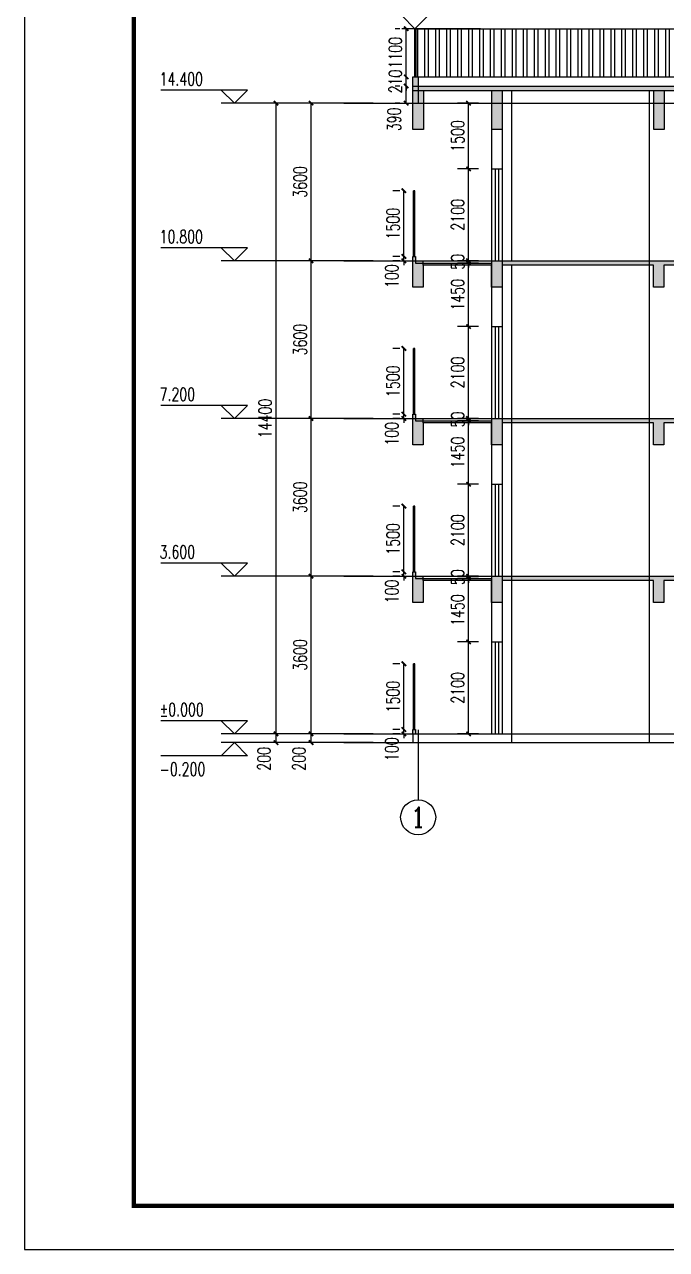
# Model space of a CAD drawing. Extents: x -522490 to 417652, y 450811 to 1108047.
# Drawn here: x 343352 to 358017, y 499343 to 527312 of the extents above; entities that cross this region are included whole.
import ezdxf
from ezdxf.enums import TextEntityAlignment as Align

# ---------------------------------------------------------------- set-up
doc = ezdxf.new("R2010")
doc.units = 0
doc.header["$LTSCALE"] = 1000
doc.header["$MEASUREMENT"] = 0
for name, color, linetype in [('AXIS', 3, 'Continuous'), ('AXIS_TEXT', 7, 'Continuous'), ('DIM_ELEV', 3, 'Continuous'), ('DOTE', 1, 'Continuous'), ('PUB_DIM', 3, 'Continuous'), ('PUB_TEXT', 7, 'Continuous'), ('PUB_TITLE', 4, 'Continuous')]:
    doc.layers.add(name, color=color, linetype=linetype)
doc.styles.add('_TCH_AXIS', font='COMPLEX', dxfattribs={"bigfont": 'GBCBIG'})
doc.styles.add('_TCH_DIM', font='SIMPLEX', dxfattribs={"bigfont": 'GBCBIG'})
doc.styles.add('_TCH_DIM_T3', font='SIMPLEX', dxfattribs={"width": 0.705882, "bigfont": 'GBCBIG'})
doc.dimstyles.new('_TCH_ARCH&&100', dxfattribs={"dimtxt": 297.5, "dimasz": 100, "dimexe": 250, "dimexo": 300, "dimgap": 100, "dimtad": 1, "dimdec": 0, "dimzin": 0, "dimdsep": 46, "dimtxsty": '_TCH_DIM_T3', "dimblk": 'ARCHTICK', "dimcen": 0.09, "dimclrt": 7, "dimazin": 2, "dimtfac": 1, "dimtdec": 0, "dimtix": 1, "dimtmove": 2, "dimatfit": 3, "dimfxl": 0, "dimtolj": 1, "dimtzin": 0, "dimarcsym": 0})

# ---------------------------------------------------------------- blocks, each defined once
blk = doc.blocks.new('_ArchTick')
at = {"color": 0, "linetype": 'ByBlock', "const_width": 0.4}
blk.add_lwpolyline([(-0.5, -0.5), (0.5, 0.5)], dxfattribs=at)
blk = doc.blocks.new('*D783')
at = {"layer": 'Defpoints', "color": 0}
for p in [(353495, 513216), (354024, 513216), (354024, 511116)]:
    blk.add_point(p, dxfattribs=at)
at = {"layer": 'PUB_DIM', "color": 0, "lineweight": -2}
for p, q in [((353724, 513216), (353245, 513216)), ((353495, 511116), (353495, 513216)), ((353724, 511116), (353245, 511116))]:
    blk.add_line(p, q, dxfattribs=at)
at = {"layer": 'PUB_DIM', "color": 0, "lineweight": -2, "xscale": 100, "yscale": 100, "zscale": 100}
for p, rotation in [((353495, 513216), 90), ((353495, 511116), 270)]:
    blk.add_blockref('_ArchTick', p, dxfattribs=dict(at, rotation=rotation))
at = {"layer": 'PUB_DIM', "color": 7, "insert": (353247, 512166), "char_height": 297.5, "attachment_point": 5, "rotation": 90, "style": '_TCH_DIM_T3'}
blk.add_mtext('\\A1;2100', dxfattribs=at)
blk = doc.blocks.new('*D784')
at = {"layer": 'Defpoints', "color": 0}
for p in [(353495, 514666), (354024, 514666), (354024, 513216)]:
    blk.add_point(p, dxfattribs=at)
at = {"layer": 'PUB_DIM', "color": 0, "lineweight": -2}
for p, q in [((353724, 514666), (353245, 514666)), ((353495, 513216), (353495, 514666)), ((353724, 513216), (353245, 513216))]:
    blk.add_line(p, q, dxfattribs=at)
at = {"layer": 'PUB_DIM', "color": 0, "lineweight": -2, "xscale": 100, "yscale": 100, "zscale": 100}
for p, rotation in [((353495, 514666), 90), ((353495, 513216), 270)]:
    blk.add_blockref('_ArchTick', p, dxfattribs=dict(at, rotation=rotation))
at = {"layer": 'PUB_DIM', "color": 7, "insert": (353247, 513941), "char_height": 297.5, "attachment_point": 5, "rotation": 90, "style": '_TCH_DIM_T3'}
blk.add_mtext('\\A1;1450', dxfattribs=at)
blk = doc.blocks.new('*D785')
at = {"layer": 'Defpoints', "color": 0}
for p in [(353495, 514716), (354024, 514716), (354024, 514666)]:
    blk.add_point(p, dxfattribs=at)
at = {"layer": 'PUB_DIM', "color": 0, "lineweight": -2}
for p, q in [((353724, 514716), (353245, 514716)), ((353724, 514666), (353245, 514666)), ((353495, 514716), (353495, 514816)), ((353495, 514666), (353495, 514716)), ((353495, 514666), (353495, 514566))]:
    blk.add_line(p, q, dxfattribs=at)
at = {"layer": 'PUB_DIM', "color": 0, "lineweight": -2, "xscale": 100, "yscale": 100, "zscale": 100}
for p, rotation in [((353495, 514716), 270), ((353495, 514666), 90)]:
    blk.add_blockref('_ArchTick', p, dxfattribs=dict(at, rotation=rotation))
at = {"layer": 'PUB_DIM', "color": 7, "insert": (353247, 514691), "char_height": 297.5, "attachment_point": 5, "rotation": 90, "style": '_TCH_DIM_T3'}
blk.add_mtext('\\A1;50', dxfattribs=at)
blk = doc.blocks.new('*D786')
at = {"layer": 'Defpoints', "color": 0}
for p in [(353495, 516816), (354024, 516816), (354024, 514716)]:
    blk.add_point(p, dxfattribs=at)
at = {"layer": 'PUB_DIM', "color": 0, "lineweight": -2}
for p, q in [((353724, 516816), (353245, 516816)), ((353495, 514716), (353495, 516816)), ((353724, 514716), (353245, 514716))]:
    blk.add_line(p, q, dxfattribs=at)
at = {"layer": 'PUB_DIM', "color": 0, "lineweight": -2, "xscale": 100, "yscale": 100, "zscale": 100}
for p, rotation in [((353495, 516816), 90), ((353495, 514716), 270)]:
    blk.add_blockref('_ArchTick', p, dxfattribs=dict(at, rotation=rotation))
at = {"layer": 'PUB_DIM', "color": 7, "insert": (353247, 515766), "char_height": 297.5, "attachment_point": 5, "rotation": 90, "style": '_TCH_DIM_T3'}
blk.add_mtext('\\A1;2100', dxfattribs=at)
blk = doc.blocks.new('*D787')
at = {"layer": 'Defpoints', "color": 0}
for p in [(353495, 518266), (354024, 518266), (354024, 516816)]:
    blk.add_point(p, dxfattribs=at)
at = {"layer": 'PUB_DIM', "color": 0, "lineweight": -2}
for p, q in [((353724, 518266), (353245, 518266)), ((353495, 516816), (353495, 518266)), ((353724, 516816), (353245, 516816))]:
    blk.add_line(p, q, dxfattribs=at)
at = {"layer": 'PUB_DIM', "color": 0, "lineweight": -2, "xscale": 100, "yscale": 100, "zscale": 100}
for p, rotation in [((353495, 518266), 90), ((353495, 516816), 270)]:
    blk.add_blockref('_ArchTick', p, dxfattribs=dict(at, rotation=rotation))
at = {"layer": 'PUB_DIM', "color": 7, "insert": (353247, 517541), "char_height": 297.5, "attachment_point": 5, "rotation": 90, "style": '_TCH_DIM_T3'}
blk.add_mtext('\\A1;1450', dxfattribs=at)
blk = doc.blocks.new('*D788')
at = {"layer": 'Defpoints', "color": 0}
for p in [(353495, 518316), (354024, 518316), (354024, 518266)]:
    blk.add_point(p, dxfattribs=at)
at = {"layer": 'PUB_DIM', "color": 0, "lineweight": -2}
for p, q in [((353724, 518316), (353245, 518316)), ((353724, 518266), (353245, 518266)), ((353495, 518316), (353495, 518416)), ((353495, 518266), (353495, 518316)), ((353495, 518266), (353495, 518166))]:
    blk.add_line(p, q, dxfattribs=at)
at = {"layer": 'PUB_DIM', "color": 0, "lineweight": -2, "xscale": 100, "yscale": 100, "zscale": 100}
for p, rotation in [((353495, 518316), 270), ((353495, 518266), 90)]:
    blk.add_blockref('_ArchTick', p, dxfattribs=dict(at, rotation=rotation))
at = {"layer": 'PUB_DIM', "color": 7, "insert": (353247, 518291), "char_height": 297.5, "attachment_point": 5, "rotation": 90, "style": '_TCH_DIM_T3'}
blk.add_mtext('\\A1;50', dxfattribs=at)
blk = doc.blocks.new('*D789')
at = {"layer": 'Defpoints', "color": 0}
for p in [(353495, 520416), (354024, 520416), (354024, 518316)]:
    blk.add_point(p, dxfattribs=at)
at = {"layer": 'PUB_DIM', "color": 0, "lineweight": -2}
for p, q in [((353724, 520416), (353245, 520416)), ((353495, 518316), (353495, 520416)), ((353724, 518316), (353245, 518316))]:
    blk.add_line(p, q, dxfattribs=at)
at = {"layer": 'PUB_DIM', "color": 0, "lineweight": -2, "xscale": 100, "yscale": 100, "zscale": 100}
for p, rotation in [((353495, 520416), 90), ((353495, 518316), 270)]:
    blk.add_blockref('_ArchTick', p, dxfattribs=dict(at, rotation=rotation))
at = {"layer": 'PUB_DIM', "color": 7, "insert": (353247, 519366), "char_height": 297.5, "attachment_point": 5, "rotation": 90, "style": '_TCH_DIM_T3'}
blk.add_mtext('\\A1;2100', dxfattribs=at)
blk = doc.blocks.new('*D790')
at = {"layer": 'Defpoints', "color": 0}
for p in [(353495, 521866), (354024, 521866), (354024, 520416)]:
    blk.add_point(p, dxfattribs=at)
at = {"layer": 'PUB_DIM', "color": 0, "lineweight": -2}
for p, q in [((353724, 521866), (353245, 521866)), ((353495, 520416), (353495, 521866)), ((353724, 520416), (353245, 520416))]:
    blk.add_line(p, q, dxfattribs=at)
at = {"layer": 'PUB_DIM', "color": 0, "lineweight": -2, "xscale": 100, "yscale": 100, "zscale": 100}
for p, rotation in [((353495, 521866), 90), ((353495, 520416), 270)]:
    blk.add_blockref('_ArchTick', p, dxfattribs=dict(at, rotation=rotation))
at = {"layer": 'PUB_DIM', "color": 7, "insert": (353247, 521141), "char_height": 297.5, "attachment_point": 5, "rotation": 90, "style": '_TCH_DIM_T3'}
blk.add_mtext('\\A1;1450', dxfattribs=at)
blk = doc.blocks.new('*D791')
at = {"layer": 'Defpoints', "color": 0}
for p in [(353495, 521916), (354024, 521916), (354024, 521866)]:
    blk.add_point(p, dxfattribs=at)
at = {"layer": 'PUB_DIM', "color": 0, "lineweight": -2}
for p, q in [((353724, 521916), (353245, 521916)), ((353495, 521916), (353495, 522016)), ((353495, 521866), (353495, 521916)), ((353724, 521866), (353245, 521866)), ((353495, 521866), (353495, 521766))]:
    blk.add_line(p, q, dxfattribs=at)
at = {"layer": 'PUB_DIM', "color": 0, "lineweight": -2, "xscale": 100, "yscale": 100, "zscale": 100}
for p, rotation in [((353495, 521916), 270), ((353495, 521866), 90)]:
    blk.add_blockref('_ArchTick', p, dxfattribs=dict(at, rotation=rotation))
at = {"layer": 'PUB_DIM', "color": 7, "insert": (353247, 521891), "char_height": 297.5, "attachment_point": 5, "rotation": 90, "style": '_TCH_DIM_T3'}
blk.add_mtext('\\A1;50', dxfattribs=at)
blk = doc.blocks.new('*D792')
at = {"layer": 'Defpoints', "color": 0}
for p in [(353495, 524016), (354024, 524016), (354024, 521916)]:
    blk.add_point(p, dxfattribs=at)
at = {"layer": 'PUB_DIM', "color": 0, "lineweight": -2}
for p, q in [((353724, 524016), (353245, 524016)), ((353495, 521916), (353495, 524016)), ((353724, 521916), (353245, 521916))]:
    blk.add_line(p, q, dxfattribs=at)
at = {"layer": 'PUB_DIM', "color": 0, "lineweight": -2, "xscale": 100, "yscale": 100, "zscale": 100}
for p, rotation in [((353495, 524016), 90), ((353495, 521916), 270)]:
    blk.add_blockref('_ArchTick', p, dxfattribs=dict(at, rotation=rotation))
at = {"layer": 'PUB_DIM', "color": 7, "insert": (353247, 522966), "char_height": 297.5, "attachment_point": 5, "rotation": 90, "style": '_TCH_DIM_T3'}
blk.add_mtext('\\A1;2100', dxfattribs=at)
blk = doc.blocks.new('*D793')
at = {"layer": 'Defpoints', "color": 0}
for p in [(353495, 525516), (354024, 525516), (354024, 524016)]:
    blk.add_point(p, dxfattribs=at)
at = {"layer": 'PUB_DIM', "color": 0, "lineweight": -2}
for p, q in [((353724, 525516), (353245, 525516)), ((353495, 524016), (353495, 525516)), ((353724, 524016), (353245, 524016))]:
    blk.add_line(p, q, dxfattribs=at)
at = {"layer": 'PUB_DIM', "color": 0, "lineweight": -2, "xscale": 100, "yscale": 100, "zscale": 100}
for p, rotation in [((353495, 525516), 90), ((353495, 524016), 270)]:
    blk.add_blockref('_ArchTick', p, dxfattribs=dict(at, rotation=rotation))
at = {"layer": 'PUB_DIM', "color": 7, "insert": (353247, 524766), "char_height": 297.5, "attachment_point": 5, "rotation": 90, "style": '_TCH_DIM_T3'}
blk.add_mtext('\\A1;1500', dxfattribs=at)
blk = doc.blocks.new('*D794')
at = {"layer": 'Defpoints', "color": 0}
for p in [(352071, 525906), (352224, 525906), (352224, 525516)]:
    blk.add_point(p, dxfattribs=at)
at = {"layer": 'PUB_DIM', "color": 0, "lineweight": -2}
for p, q in [((351924, 525906), (351821, 525906)), ((352071, 525516), (352071, 525906)), ((351924, 525516), (351821, 525516))]:
    blk.add_line(p, q, dxfattribs=at)
at = {"layer": 'PUB_DIM', "color": 0, "lineweight": -2, "xscale": 100, "yscale": 100, "zscale": 100}
for p, rotation in [((352071, 525906), 90), ((352071, 525516), 270)]:
    blk.add_blockref('_ArchTick', p, dxfattribs=dict(at, rotation=rotation))
at = {"layer": 'PUB_DIM', "color": 7, "insert": (351796, 525146), "char_height": 297.5, "attachment_point": 5, "rotation": 90, "style": '_TCH_DIM_T3'}
blk.add_mtext('\\A1;390', dxfattribs=at)
blk = doc.blocks.new('*D795')
at = {"layer": 'Defpoints', "color": 0}
for p in [(352071, 526116), (352224, 526116), (352224, 525906)]:
    blk.add_point(p, dxfattribs=at)
at = {"layer": 'PUB_DIM', "color": 0, "lineweight": -2}
for p, q in [((351924, 526116), (351821, 526116)), ((352071, 526116), (352071, 526216)), ((352071, 525906), (352071, 526116)), ((351924, 525906), (351821, 525906)), ((352071, 525906), (352071, 525806))]:
    blk.add_line(p, q, dxfattribs=at)
at = {"layer": 'PUB_DIM', "color": 0, "lineweight": -2, "xscale": 100, "yscale": 100, "zscale": 100}
for p, rotation in [((352071, 526116), 270), ((352071, 525906), 90)]:
    blk.add_blockref('_ArchTick', p, dxfattribs=dict(at, rotation=rotation))
at = {"layer": 'PUB_DIM', "color": 7, "insert": (351823, 526011), "char_height": 297.5, "attachment_point": 5, "rotation": 90, "style": '_TCH_DIM_T3'}
blk.add_mtext('\\A1;210', dxfattribs=at)
blk = doc.blocks.new('*D796')
at = {"layer": 'Defpoints', "color": 0}
for p in [(352071, 527216), (352224, 527216), (352224, 526116)]:
    blk.add_point(p, dxfattribs=at)
at = {"layer": 'PUB_DIM', "color": 0, "lineweight": -2}
for p, q in [((351924, 527216), (351821, 527216)), ((352071, 526116), (352071, 527216)), ((351924, 526116), (351821, 526116))]:
    blk.add_line(p, q, dxfattribs=at)
at = {"layer": 'PUB_DIM', "color": 0, "lineweight": -2, "xscale": 100, "yscale": 100, "zscale": 100}
for p, rotation in [((352071, 527216), 90), ((352071, 526116), 270)]:
    blk.add_blockref('_ArchTick', p, dxfattribs=dict(at, rotation=rotation))
at = {"layer": 'PUB_DIM', "color": 7, "insert": (351823, 526666), "char_height": 297.5, "attachment_point": 5, "rotation": 90, "style": '_TCH_DIM_T3'}
blk.add_mtext('\\A1;1100', dxfattribs=at)
blk = doc.blocks.new('*D797')
at = {"layer": 'Defpoints', "color": 0}
for p in [(352018, 522016), (352224, 522016), (352224, 521916)]:
    blk.add_point(p, dxfattribs=at)
at = {"layer": 'PUB_DIM', "color": 0, "lineweight": -2}
for p, q in [((351924, 522016), (351768, 522016)), ((351924, 521916), (351768, 521916)), ((352018, 522016), (352018, 522116)), ((352018, 521916), (352018, 522016)), ((352018, 521916), (352018, 521816))]:
    blk.add_line(p, q, dxfattribs=at)
at = {"layer": 'PUB_DIM', "color": 0, "lineweight": -2, "xscale": 100, "yscale": 100, "zscale": 100}
for p, rotation in [((352018, 522016), 270), ((352018, 521916), 90)]:
    blk.add_blockref('_ArchTick', p, dxfattribs=dict(at, rotation=rotation))
at = {"layer": 'PUB_DIM', "color": 7, "insert": (351743, 521566), "char_height": 297.5, "attachment_point": 5, "rotation": 90, "style": '_TCH_DIM_T3'}
blk.add_mtext('\\A1;100', dxfattribs=at)
blk = doc.blocks.new('*D798')
at = {"layer": 'Defpoints', "color": 0}
for p in [(352018, 523516), (352224, 523516), (352224, 522016)]:
    blk.add_point(p, dxfattribs=at)
at = {"layer": 'PUB_DIM', "color": 0, "lineweight": -2}
for p, q in [((351924, 523516), (351768, 523516)), ((352018, 522016), (352018, 523516)), ((351924, 522016), (351768, 522016))]:
    blk.add_line(p, q, dxfattribs=at)
at = {"layer": 'PUB_DIM', "color": 0, "lineweight": -2, "xscale": 100, "yscale": 100, "zscale": 100}
for p, rotation in [((352018, 523516), 90), ((352018, 522016), 270)]:
    blk.add_blockref('_ArchTick', p, dxfattribs=dict(at, rotation=rotation))
at = {"layer": 'PUB_DIM', "color": 7, "insert": (351769, 522766), "char_height": 297.5, "attachment_point": 5, "rotation": 90, "style": '_TCH_DIM_T3'}
blk.add_mtext('\\A1;1500', dxfattribs=at)
blk = doc.blocks.new('*D799')
at = {"layer": 'Defpoints', "color": 0}
for p in [(352018, 518416), (352224, 518416), (352224, 518316)]:
    blk.add_point(p, dxfattribs=at)
at = {"layer": 'PUB_DIM', "color": 0, "lineweight": -2}
for p, q in [((351924, 518416), (351768, 518416)), ((351924, 518316), (351768, 518316)), ((352018, 518416), (352018, 518516)), ((352018, 518316), (352018, 518416)), ((352018, 518316), (352018, 518216))]:
    blk.add_line(p, q, dxfattribs=at)
at = {"layer": 'PUB_DIM', "color": 0, "lineweight": -2, "xscale": 100, "yscale": 100, "zscale": 100}
for p, rotation in [((352018, 518416), 270), ((352018, 518316), 90)]:
    blk.add_blockref('_ArchTick', p, dxfattribs=dict(at, rotation=rotation))
at = {"layer": 'PUB_DIM', "color": 7, "insert": (351743, 517966), "char_height": 297.5, "attachment_point": 5, "rotation": 90, "style": '_TCH_DIM_T3'}
blk.add_mtext('\\A1;100', dxfattribs=at)
blk = doc.blocks.new('*D800')
at = {"layer": 'Defpoints', "color": 0}
for p in [(352018, 519916), (352224, 519916), (352224, 518416)]:
    blk.add_point(p, dxfattribs=at)
at = {"layer": 'PUB_DIM', "color": 0, "lineweight": -2}
for p, q in [((351924, 519916), (351768, 519916)), ((352018, 518416), (352018, 519916)), ((351924, 518416), (351768, 518416))]:
    blk.add_line(p, q, dxfattribs=at)
at = {"layer": 'PUB_DIM', "color": 0, "lineweight": -2, "xscale": 100, "yscale": 100, "zscale": 100}
for p, rotation in [((352018, 519916), 90), ((352018, 518416), 270)]:
    blk.add_blockref('_ArchTick', p, dxfattribs=dict(at, rotation=rotation))
at = {"layer": 'PUB_DIM', "color": 7, "insert": (351769, 519166), "char_height": 297.5, "attachment_point": 5, "rotation": 90, "style": '_TCH_DIM_T3'}
blk.add_mtext('\\A1;1500', dxfattribs=at)
blk = doc.blocks.new('*D801')
at = {"layer": 'Defpoints', "color": 0}
for p in [(352018, 514816), (352224, 514816), (352224, 514716)]:
    blk.add_point(p, dxfattribs=at)
at = {"layer": 'PUB_DIM', "color": 0, "lineweight": -2}
for p, q in [((352018, 514816), (352018, 514916)), ((351924, 514816), (351768, 514816)), ((351924, 514716), (351768, 514716)), ((352018, 514716), (352018, 514816)), ((352018, 514716), (352018, 514616))]:
    blk.add_line(p, q, dxfattribs=at)
at = {"layer": 'PUB_DIM', "color": 0, "lineweight": -2, "xscale": 100, "yscale": 100, "zscale": 100}
for p, rotation in [((352018, 514816), 270), ((352018, 514716), 90)]:
    blk.add_blockref('_ArchTick', p, dxfattribs=dict(at, rotation=rotation))
at = {"layer": 'PUB_DIM', "color": 7, "insert": (351743, 514366), "char_height": 297.5, "attachment_point": 5, "rotation": 90, "style": '_TCH_DIM_T3'}
blk.add_mtext('\\A1;100', dxfattribs=at)
blk = doc.blocks.new('*D802')
at = {"layer": 'Defpoints', "color": 0}
for p in [(352018, 516316), (352224, 516316), (352224, 514816)]:
    blk.add_point(p, dxfattribs=at)
at = {"layer": 'PUB_DIM', "color": 0, "lineweight": -2}
for p, q in [((351924, 516316), (351768, 516316)), ((352018, 514816), (352018, 516316)), ((351924, 514816), (351768, 514816))]:
    blk.add_line(p, q, dxfattribs=at)
at = {"layer": 'PUB_DIM', "color": 0, "lineweight": -2, "xscale": 100, "yscale": 100, "zscale": 100}
for p, rotation in [((352018, 516316), 90), ((352018, 514816), 270)]:
    blk.add_blockref('_ArchTick', p, dxfattribs=dict(at, rotation=rotation))
at = {"layer": 'PUB_DIM', "color": 7, "insert": (351769, 515566), "char_height": 297.5, "attachment_point": 5, "rotation": 90, "style": '_TCH_DIM_T3'}
blk.add_mtext('\\A1;1500', dxfattribs=at)
blk = doc.blocks.new('*D803')
at = {"layer": 'Defpoints', "color": 0}
for p in [(352018, 511216), (352224, 511216), (352224, 511116)]:
    blk.add_point(p, dxfattribs=at)
at = {"layer": 'PUB_DIM', "color": 0, "lineweight": -2}
for p, q in [((352018, 511216), (352018, 511316)), ((351924, 511216), (351768, 511216)), ((351924, 511116), (351768, 511116)), ((352018, 511116), (352018, 511216)), ((352018, 511116), (352018, 511016))]:
    blk.add_line(p, q, dxfattribs=at)
at = {"layer": 'PUB_DIM', "color": 0, "lineweight": -2, "xscale": 100, "yscale": 100, "zscale": 100}
for p, rotation in [((352018, 511216), 270), ((352018, 511116), 90)]:
    blk.add_blockref('_ArchTick', p, dxfattribs=dict(at, rotation=rotation))
at = {"layer": 'PUB_DIM', "color": 7, "insert": (351743, 510766), "char_height": 297.5, "attachment_point": 5, "rotation": 90, "style": '_TCH_DIM_T3'}
blk.add_mtext('\\A1;100', dxfattribs=at)
blk = doc.blocks.new('*D804')
at = {"layer": 'Defpoints', "color": 0}
for p in [(352018, 512716), (352224, 512716), (352224, 511216)]:
    blk.add_point(p, dxfattribs=at)
at = {"layer": 'PUB_DIM', "color": 0, "lineweight": -2}
for p, q in [((351924, 512716), (351768, 512716)), ((352018, 511216), (352018, 512716)), ((351924, 511216), (351768, 511216))]:
    blk.add_line(p, q, dxfattribs=at)
at = {"layer": 'PUB_DIM', "color": 0, "lineweight": -2, "xscale": 100, "yscale": 100, "zscale": 100}
for p, rotation in [((352018, 512716), 90), ((352018, 511216), 270)]:
    blk.add_blockref('_ArchTick', p, dxfattribs=dict(at, rotation=rotation))
at = {"layer": 'PUB_DIM', "color": 7, "insert": (351769, 511966), "char_height": 297.5, "attachment_point": 5, "rotation": 90, "style": '_TCH_DIM_T3'}
blk.add_mtext('\\A1;1500', dxfattribs=at)
blk = doc.blocks.new('*D812')
at = {"layer": 'Defpoints', "color": 0}
for p in [(349098, 511116), (350597, 511116), (350597, 510916)]:
    blk.add_point(p, dxfattribs=at)
at = {"layer": 'PUB_DIM', "color": 0, "lineweight": -2}
for p, q in [((350297, 511116), (348848, 511116)), ((349098, 510916), (349098, 511116)), ((350297, 510916), (348848, 510916))]:
    blk.add_line(p, q, dxfattribs=at)
at = {"layer": 'PUB_DIM', "color": 0, "lineweight": -2, "xscale": 100, "yscale": 100, "zscale": 100}
for p, rotation in [((349098, 511116), 90), ((349098, 510916), 270)]:
    blk.add_blockref('_ArchTick', p, dxfattribs=dict(at, rotation=rotation))
at = {"layer": 'PUB_DIM', "color": 7, "insert": (348823, 510546), "char_height": 297.5, "attachment_point": 5, "rotation": 90, "style": '_TCH_DIM_T3'}
blk.add_mtext('\\A1;200', dxfattribs=at)
blk = doc.blocks.new('*D813')
at = {"layer": 'Defpoints', "color": 0}
for p in [(349098, 525516), (350597, 525516), (350597, 511116)]:
    blk.add_point(p, dxfattribs=at)
at = {"layer": 'PUB_DIM', "color": 0, "lineweight": -2}
for p, q in [((350297, 525516), (348848, 525516)), ((349098, 511116), (349098, 525516)), ((350297, 511116), (348848, 511116))]:
    blk.add_line(p, q, dxfattribs=at)
at = {"layer": 'PUB_DIM', "color": 0, "lineweight": -2, "xscale": 100, "yscale": 100, "zscale": 100}
for p, rotation in [((349098, 525516), 90), ((349098, 511116), 270)]:
    blk.add_blockref('_ArchTick', p, dxfattribs=dict(at, rotation=rotation))
at = {"layer": 'PUB_DIM', "color": 7, "insert": (348849, 518316), "char_height": 297.5, "attachment_point": 5, "rotation": 90, "style": '_TCH_DIM_T3'}
blk.add_mtext('\\A1;14400', dxfattribs=at)
blk = doc.blocks.new('*D821')
at = {"layer": 'Defpoints', "color": 0}
for p in [(349898, 511116), (351616, 511116), (351616, 510916)]:
    blk.add_point(p, dxfattribs=at)
at = {"layer": 'PUB_DIM', "color": 0, "lineweight": -2}
for p, q in [((351316, 511116), (349648, 511116)), ((349898, 510916), (349898, 511116)), ((351316, 510916), (349648, 510916))]:
    blk.add_line(p, q, dxfattribs=at)
at = {"layer": 'PUB_DIM', "color": 0, "lineweight": -2, "xscale": 100, "yscale": 100, "zscale": 100}
for p, rotation in [((349898, 511116), 90), ((349898, 510916), 270)]:
    blk.add_blockref('_ArchTick', p, dxfattribs=dict(at, rotation=rotation))
at = {"layer": 'PUB_DIM', "color": 7, "insert": (349623, 510546), "char_height": 297.5, "attachment_point": 5, "rotation": 90, "style": '_TCH_DIM_T3'}
blk.add_mtext('\\A1;200', dxfattribs=at)
blk = doc.blocks.new('*D822')
at = {"layer": 'Defpoints', "color": 0}
for p in [(349898, 514716), (351616, 514716), (351616, 511116)]:
    blk.add_point(p, dxfattribs=at)
at = {"layer": 'PUB_DIM', "color": 0, "lineweight": -2}
for p, q in [((351316, 514716), (349648, 514716)), ((349898, 511116), (349898, 514716)), ((351316, 511116), (349648, 511116))]:
    blk.add_line(p, q, dxfattribs=at)
at = {"layer": 'PUB_DIM', "color": 0, "lineweight": -2, "xscale": 100, "yscale": 100, "zscale": 100}
for p, rotation in [((349898, 514716), 90), ((349898, 511116), 270)]:
    blk.add_blockref('_ArchTick', p, dxfattribs=dict(at, rotation=rotation))
at = {"layer": 'PUB_DIM', "color": 7, "insert": (349649, 512916), "char_height": 297.5, "attachment_point": 5, "rotation": 90, "style": '_TCH_DIM_T3'}
blk.add_mtext('\\A1;3600', dxfattribs=at)
blk = doc.blocks.new('*D823')
at = {"layer": 'Defpoints', "color": 0}
for p in [(349898, 518316), (351616, 518316), (351616, 514716)]:
    blk.add_point(p, dxfattribs=at)
at = {"layer": 'PUB_DIM', "color": 0, "lineweight": -2}
for p, q in [((351316, 518316), (349648, 518316)), ((349898, 514716), (349898, 518316)), ((351316, 514716), (349648, 514716))]:
    blk.add_line(p, q, dxfattribs=at)
at = {"layer": 'PUB_DIM', "color": 0, "lineweight": -2, "xscale": 100, "yscale": 100, "zscale": 100}
for p, rotation in [((349898, 518316), 90), ((349898, 514716), 270)]:
    blk.add_blockref('_ArchTick', p, dxfattribs=dict(at, rotation=rotation))
at = {"layer": 'PUB_DIM', "color": 7, "insert": (349649, 516516), "char_height": 297.5, "attachment_point": 5, "rotation": 90, "style": '_TCH_DIM_T3'}
blk.add_mtext('\\A1;3600', dxfattribs=at)
blk = doc.blocks.new('*D824')
at = {"layer": 'Defpoints', "color": 0}
for p in [(349898, 521916), (351616, 521916), (351616, 518316)]:
    blk.add_point(p, dxfattribs=at)
at = {"layer": 'PUB_DIM', "color": 0, "lineweight": -2}
for p, q in [((351316, 521916), (349648, 521916)), ((349898, 518316), (349898, 521916)), ((351316, 518316), (349648, 518316))]:
    blk.add_line(p, q, dxfattribs=at)
at = {"layer": 'PUB_DIM', "color": 0, "lineweight": -2, "xscale": 100, "yscale": 100, "zscale": 100}
for p, rotation in [((349898, 521916), 90), ((349898, 518316), 270)]:
    blk.add_blockref('_ArchTick', p, dxfattribs=dict(at, rotation=rotation))
at = {"layer": 'PUB_DIM', "color": 7, "insert": (349649, 520116), "char_height": 297.5, "attachment_point": 5, "rotation": 90, "style": '_TCH_DIM_T3'}
blk.add_mtext('\\A1;3600', dxfattribs=at)
blk = doc.blocks.new('*D825')
at = {"layer": 'Defpoints', "color": 0}
for p in [(349898, 525516), (351616, 525516), (351616, 521916)]:
    blk.add_point(p, dxfattribs=at)
at = {"layer": 'PUB_DIM', "color": 0, "lineweight": -2}
for p, q in [((351316, 525516), (349648, 525516)), ((349898, 521916), (349898, 525516)), ((351316, 521916), (349648, 521916))]:
    blk.add_line(p, q, dxfattribs=at)
at = {"layer": 'PUB_DIM', "color": 0, "lineweight": -2, "xscale": 100, "yscale": 100, "zscale": 100}
for p, rotation in [((349898, 525516), 90), ((349898, 521916), 270)]:
    blk.add_blockref('_ArchTick', p, dxfattribs=dict(at, rotation=rotation))
at = {"layer": 'PUB_DIM', "color": 7, "insert": (349649, 523716), "char_height": 297.5, "attachment_point": 5, "rotation": 90, "style": '_TCH_DIM_T3'}
blk.add_mtext('\\A1;3600', dxfattribs=at)

msp = doc.modelspace()

# ---------------------------------------------------------------- hatches: boundary and pattern name
h = msp.add_hatch()
h.set_pattern_fill('金属', color=253, scale=100, angle=45, style=0)
h.set_pattern_definition([(90, (0, 25471.1), (-250, 4e-14), []), (90, (83.33, 25554.44), (-250, 4e-14), [])])
h.paths.add_polyline_path([(380024.3, 527215.9), (352299.3, 527215.9), (352299.3, 526115.9), (352344.3, 526115.9), (380024.3, 526115.9)])
h.paths.add_polyline_path([(389404.3, 527215.9), (387664.3, 527215.9), (387664.3, 526115.9), (389344.3, 526115.9), (389404.3, 526115.9)])
h = msp.add_hatch(color=253)
h.paths.add_polyline_path([(354259.5, 525515.9), (354024.3, 525515.9), (354024.3, 524915.9), (354259.5, 524915.9)])
h.paths.add_polyline_path([(354259.5, 525805.9), (354019.5, 525805.9), (354019.5, 525515.9), (354259.5, 525515.9)])
h.paths.add_polyline_path([(352464.3, 525515.9), (352224.3, 525515.9), (352224.3, 524915.9), (352464.3, 524915.9)])
h.paths.add_polyline_path([(352464.3, 525805.9), (352344.3, 525805.9), (352344.3, 525515.9), (352464.3, 525515.9)])
h.paths.add_polyline_path([(380024.3, 525905.9), (352344.3, 525905.9), (352344.3, 525805.9), (352464.3, 525805.9), (380024.3, 525805.9)])
h.paths.add_polyline_path([(357964.3, 525515.9), (357724.3, 525515.9), (357724.3, 524915.9), (357964.3, 524915.9)])
h.paths.add_polyline_path([(357964.3, 525805.9), (357724.3, 525805.9), (357724.3, 525515.9), (357964.3, 525515.9)])
h.paths.add_polyline_path([(365364.3, 525515.9), (365124.3, 525515.9), (365124.3, 524915.9), (365364.3, 524915.9)])
h.paths.add_polyline_path([(365364.3, 525805.9), (365124.3, 525805.9), (365124.3, 525515.9), (365364.3, 525515.9)])
h.paths.add_polyline_path([(372864.3, 525515.9), (372624.3, 525515.9), (372624.3, 524915.9), (372864.3, 524915.9)])
h.paths.add_polyline_path([(372864.3, 525805.9), (372624.3, 525805.9), (372624.3, 525515.9), (372864.3, 525515.9)])
h.paths.add_polyline_path([(380264.3, 525515.9), (380024.3, 525515.9), (380024.3, 524915.9), (380264.3, 524915.9)])
h.paths.add_polyline_path([(380264.3, 525805.9), (380264.3, 525905.9), (380024.3, 525905.9), (380024.3, 525515.9), (380264.3, 525515.9)])
h.paths.add_polyline_path([(387424.3, 525905.9), (380264.3, 525905.9), (380264.3, 525805.9), (387424.3, 525805.9)])
h.paths.add_polyline_path([(387664.3, 525905.9), (387424.3, 525905.9), (387424.3, 525515.9), (387664.3, 525515.9)])
h.paths.add_polyline_path([(352284.3, 514815.9), (352224.3, 514815.9), (352224.3, 514715.9), (352284.3, 514715.9)])
h.paths.add_polyline_path([(352284.3, 511215.9), (352224.3, 511215.9), (352224.3, 511115.9), (352284.3, 511115.9)])
h.paths.add_polyline_path([(352284.3, 518415.9), (352224.3, 518415.9), (352224.3, 518315.9), (352284.3, 518315.9)])
h.paths.add_polyline_path([(352284.3, 522015.9), (352224.3, 522015.9), (352224.3, 521915.9), (352284.3, 521915.9)])
h.paths.add_polyline_path([(389464.3, 522015.9), (389404.3, 522015.9), (389404.3, 521915.9), (389464.3, 521915.9)])
h.paths.add_polyline_path([(389464.3, 518415.9), (389404.3, 518415.9), (389404.3, 518315.9), (389464.3, 518315.9)])
h.paths.add_polyline_path([(389464.3, 526115.9), (389344.3, 526115.9), (389344.3, 525515.9), (389464.3, 525515.9)])
h.paths.add_polyline_path([(352344.3, 526115.9), (352224.3, 526115.9), (352224.3, 525515.9), (352344.3, 525515.9)])
h.paths.add_polyline_path([(388865.9, 524871.6), (388865.9, 525560.3), (388419.7, 525560.3), (388419.7, 524871.6)], flags=9)
h = msp.add_hatch(color=253)
h.paths.add_polyline_path([(389219.5, 521215.9), (389459.5, 521215.9), (389459.5, 521915.9), (389219.5, 521915.9), (389219.5, 521815.9)])
h.paths.add_polyline_path([(389219.5, 521815.9), (389219.5, 521865.9), (387664.3, 521865.9), (387664.3, 521815.9)])
h.paths.add_polyline_path([(354019.5, 521815.9), (354019.5, 521865.9), (352459.5, 521865.9), (352459.5, 521815.9)])
h.paths.add_polyline_path([(352459.5, 521815.9), (352459.5, 521915.9), (352219.5, 521915.9), (352219.5, 521315.9), (352459.5, 521315.9)])
h.paths.add_polyline_path([(354259.5, 521815.9), (354259.5, 521915.9), (354019.5, 521915.9), (354019.5, 521315.9), (354259.5, 521315.9)])
h = msp.add_hatch(color=253)
h.paths.add_polyline_path([(380259.5, 521815.9), (380464.3, 521815.9), (380464.3, 521915.9), (380024.3, 521915.9), (380024.3, 521315.9), (380259.5, 521315.9)])
h.paths.add_polyline_path([(380464.3, 521915.9), (380464.3, 521815.9), (387224.3, 521815.9), (387224.3, 521915.9)])
h.paths.add_polyline_path([(387659.5, 521815.9), (387664.3, 521815.9), (387664.3, 521915.9), (387424.3, 521915.9), (387424.3, 521215.9), (387659.5, 521215.9)])
h.paths.add_polyline_path([(387424.3, 521915.9), (387224.3, 521915.9), (387224.3, 521815.9), (387419.5, 521815.9), (387419.5, 521215.9), (387424.3, 521215.9)])
h.paths.add_polyline_path([(380019.5, 521815.9), (380019.5, 521315.9), (380024.3, 521315.9), (380024.3, 521915.9), (372969.3, 521915.9), (372969.3, 521815.9)])
h.paths.add_polyline_path([(372619.5, 521315.9), (372859.5, 521315.9), (372859.5, 521815.9), (372969.3, 521815.9), (372969.3, 521915.9), (372519.3, 521915.9), (372519.3, 521815.9), (372619.5, 521815.9)])
h.paths.add_polyline_path([(365119.5, 521315.9), (365359.5, 521315.9), (365359.5, 521815.9), (365469.3, 521815.9), (365469.3, 521915.9), (365019.3, 521915.9), (365019.3, 521815.9), (365119.5, 521815.9)])
h.paths.add_polyline_path([(365469.3, 521915.9), (365469.3, 521815.9), (372519.3, 521815.9), (372519.3, 521915.9)])
h.paths.add_polyline_path([(357959.5, 521815.9), (358069.3, 521815.9), (358069.3, 521915.9), (357619.3, 521915.9), (357619.3, 521815.9), (357719.5, 521815.9), (357719.5, 521315.9), (357959.5, 521315.9)])
h.paths.add_polyline_path([(365019.3, 521815.9), (365019.3, 521915.9), (358069.3, 521915.9), (358069.3, 521815.9)])
h.paths.add_polyline_path([(357619.3, 521815.9), (357619.3, 521915.9), (354259.5, 521915.9), (354259.5, 521815.9)])
h = msp.add_hatch(color=253)
h.paths.add_polyline_path([(389459.5, 518315.9), (389219.5, 518315.9), (389219.5, 518215.9), (389219.5, 517615.9), (389464.3, 517615.9)])
h.paths.add_polyline_path([(389219.5, 518265.9), (387664.3, 518265.9), (387664.3, 518215.9), (389219.5, 518215.9)])
h.paths.add_polyline_path([(354019.5, 518265.9), (352459.5, 518265.9), (352459.5, 518215.9), (354019.5, 518215.9)])
h.paths.add_polyline_path([(352459.5, 518215.9), (352459.5, 518315.9), (352219.5, 518315.9), (352219.5, 517715.9), (352459.5, 517715.9)])
h.paths.add_polyline_path([(354259.5, 518315.9), (354019.5, 518315.9), (354019.5, 517715.9), (354259.5, 517715.9)])
h = msp.add_hatch(color=253)
h.paths.add_polyline_path([(380259.5, 518215.9), (380464.3, 518215.9), (380464.3, 518315.9), (380024.3, 518315.9), (380024.3, 517715.9), (380259.5, 517715.9)])
h.paths.add_polyline_path([(387224.3, 518315.9), (380464.3, 518315.9), (380464.3, 518215.9), (387224.3, 518215.9)])
h.paths.add_polyline_path([(387659.5, 518215.9), (387659.6, 518315.9), (387424.3, 518315.9), (387419.5, 517615.9), (387659.5, 517615.9)])
h.paths.add_polyline_path([(387424.3, 518315.9), (387224.3, 518315.9), (387224.3, 518215.9), (387424.3, 518215.9)])
h.paths.add_polyline_path([(380024.3, 518315.9), (372969.3, 518315.9), (372969.3, 518215.9), (380024.3, 518215.9)])
h.paths.add_polyline_path([(372859.5, 518215.9), (372969.3, 518215.9), (372969.3, 518315.9), (372519.3, 518315.9), (372519.3, 518215.9), (372619.5, 518215.9), (372619.5, 517715.9), (372859.5, 517715.9)])
h.paths.add_polyline_path([(365359.5, 518215.9), (365469.3, 518215.9), (365469.3, 518315.9), (365019.3, 518315.9), (365019.3, 518215.9), (365119.5, 518215.9), (365119.5, 517715.9), (365359.5, 517715.9)])
h.paths.add_polyline_path([(372519.3, 518315.9), (365469.3, 518315.9), (365469.3, 518215.9), (372519.3, 518215.9)])
h.paths.add_polyline_path([(357959.5, 518215.9), (358069.3, 518215.9), (358069.3, 518315.9), (357619.3, 518315.9), (357619.3, 518215.9), (357719.5, 518215.9), (357719.5, 517715.9), (357959.5, 517715.9)])
h.paths.add_polyline_path([(365019.3, 518315.9), (358069.3, 518315.9), (358069.3, 518215.9), (365019.3, 518215.9)])
h.paths.add_polyline_path([(357619.3, 518315.9), (354259.5, 518315.9), (354259.5, 518215.9), (357619.3, 518215.9)])
h = msp.add_hatch(color=253)
h.paths.add_polyline_path([(389459.5, 514715.9), (389219.5, 514715.9), (389219.5, 514615.9), (389224.3, 514015.9), (389459.5, 514015.9)])
h.paths.add_polyline_path([(389192.9, 514715.9), (387664.3, 514715.9), (387664.3, 514615.9), (389219.5, 514615.9)])
h.paths.add_polyline_path([(354019.5, 514665.9), (352459.5, 514665.9), (352459.5, 514615.9), (354019.5, 514615.9)])
h.paths.add_polyline_path([(352459.5, 514615.9), (352459.5, 514715.9), (352219.5, 514715.9), (352219.5, 514115.9), (352459.5, 514115.9)])
h.paths.add_polyline_path([(354259.5, 514715.9), (354019.5, 514715.9), (354019.5, 514115.9), (354259.5, 514115.9)])
h = msp.add_hatch(color=253)
h.paths.add_polyline_path([(380259.5, 514615.9), (380464.3, 514615.9), (380464.3, 514715.9), (380024.3, 514715.9), (380024.3, 514115.9), (380259.5, 514115.9)])
h.paths.add_polyline_path([(387224.3, 514715.9), (380464.3, 514715.9), (380464.3, 514615.9), (387224.3, 514615.9)])
h.paths.add_polyline_path([(387659.5, 514615.9), (387659.6, 514715.9), (387424.3, 514715.9), (387424.3, 514015.9), (387659.5, 514015.9)])
h.paths.add_polyline_path([(387424.3, 514715.9), (387224.3, 514715.9), (387224.3, 514615.9), (387424.3, 514615.9)])
h.paths.add_polyline_path([(380024.3, 514715.9), (372969.3, 514715.9), (372969.3, 514615.9), (380024.3, 514615.9)])
h.paths.add_polyline_path([(372859.5, 514615.9), (372969.3, 514615.9), (372969.3, 514715.9), (372519.3, 514715.9), (372519.3, 514615.9), (372619.5, 514615.9), (372619.5, 514115.9), (372859.5, 514115.9)])
h.paths.add_polyline_path([(365359.5, 514615.9), (365469.3, 514615.9), (365469.3, 514715.9), (365019.3, 514715.9), (365019.3, 514615.9), (365119.5, 514615.9), (365119.5, 514115.9), (365359.5, 514115.9)])
h.paths.add_polyline_path([(372519.3, 514715.9), (365469.3, 514715.9), (365469.3, 514615.9), (372519.3, 514615.9)])
h.paths.add_polyline_path([(357959.5, 514615.9), (358069.3, 514615.9), (358069.3, 514715.9), (357619.3, 514715.9), (357619.3, 514615.9), (357719.5, 514615.9), (357719.5, 514115.9), (357959.5, 514115.9)])
h.paths.add_polyline_path([(365019.3, 514715.9), (358069.3, 514715.9), (358069.3, 514615.9), (365019.3, 514615.9)])
h.paths.add_polyline_path([(357619.3, 514715.9), (354259.5, 514715.9), (354259.5, 514615.9), (357619.3, 514615.9)])

# ---------------------------------------------------------------- linework, layer by layer
at = {"color": 4}
for p, q in [((352269.3, 526115.9), (352269.3, 527215.9)), ((352299.3, 527215.9), (352269.3, 527215.9)), ((352299.3, 526115.9), (352299.3, 527215.9)), ((354019.5, 524015.9), (354259.5, 524015.9)), ((354019.5, 524015.9), (354019.5, 521915.9)), ((354099.5, 524015.9), (354099.5, 521915.9)), ((354179.5, 524015.9), (354179.5, 521915.9)), ((354259.5, 524015.9), (354259.5, 521915.9)), ((352239.3, 522015.9), (352239.3, 523515.9)), ((352269.3, 523515.9), (352239.3, 523515.9)), ((352269.3, 522015.9), (352269.3, 523515.9)), ((354019.5, 521915.9), (354259.5, 521915.9)), ((354019.5, 520415.9), (354259.5, 520415.9)), ((354019.5, 520415.9), (354019.5, 518315.9)), ((354099.5, 520415.9), (354099.5, 518315.9)), ((354179.5, 520415.9), (354179.5, 518315.9)), ((354259.5, 520415.9), (354259.5, 518315.9)), ((352239.3, 518415.9), (352239.3, 519915.9)), ((352269.3, 519915.9), (352239.3, 519915.9)), ((352269.3, 518415.9), (352269.3, 519915.9)), ((354019.5, 518315.9), (354259.5, 518315.9)), ((354019.5, 516815.9), (354259.5, 516815.9)), ((354019.5, 516815.9), (354019.5, 514715.9)), ((354099.5, 516815.9), (354099.5, 514715.9)), ((354179.5, 516815.9), (354179.5, 514715.9)), ((354259.5, 516815.9), (354259.5, 514715.9)), ((352239.3, 514815.9), (352239.3, 516315.9)), ((352269.3, 516315.9), (352239.3, 516315.9)), ((352269.3, 514815.9), (352269.3, 516315.9)), ((354019.5, 514715.9), (354259.5, 514715.9)), ((354019.5, 513215.9), (354259.5, 513215.9)), ((354019.5, 513215.9), (354019.5, 511115.9)), ((354099.5, 513215.9), (354099.5, 511115.9)), ((354179.5, 513215.9), (354179.5, 511115.9)), ((354259.5, 513215.9), (354259.5, 511115.9)), ((352239.3, 511215.9), (352239.3, 512715.9)), ((352269.3, 512715.9), (352239.3, 512715.9)), ((352269.3, 511215.9), (352269.3, 512715.9)), ((354019.5, 511115.9), (354259.5, 511115.9))]:
    msp.add_line(p, q, dxfattribs=at)
for p, q in [((352299.3, 527215.9), (380024.3, 527215.9)), ((352344.3, 526115.9), (380024.3, 526115.9)), ((352224.3, 525905.9), (380024.3, 525905.9)), ((352224.3, 525805.9), (380024.3, 525805.9)), ((352464.3, 525805.9), (352464.3, 524915.9)), ((354474.3, 525805.9), (354474.3, 521915.9)), ((357619.3, 525805.9), (357619.3, 510915.9)), ((357724.3, 524915.9), (357724.3, 525805.9)), ((357964.3, 525805.9), (357964.3, 524915.9)), ((352224.3, 524915.9), (352224.3, 525515.9)), ((354024.3, 524915.9), (354024.3, 525515.9)), ((354264.3, 525415.9), (354264.3, 524915.9)), ((352464.3, 524915.9), (352224.3, 524915.9)), ((354264.3, 524915.9), (354024.3, 524915.9)), ((357964.3, 524915.9), (357724.3, 524915.9)), ((352459.5, 521815.9), (352459.5, 521915.9)), ((352459.5, 521865.9), (354019.5, 521865.9)), ((354474.3, 521815.9), (354474.3, 510915.9)), ((352459.5, 518215.9), (352459.5, 518315.9)), ((352459.5, 518265.9), (354019.5, 518265.9)), ((352459.5, 514615.9), (352459.5, 514715.9)), ((352459.5, 514665.9), (354019.5, 514665.9)), ((350645.2, 510915.9), (392169.8, 510915.9))]:
    msp.add_line(p, q)
at = {"color": 5}
for p, q in [((352224.3, 525515.9), (352224.3, 526115.9)), ((354019.5, 525805.9), (354019.5, 511115.9)), ((354259.5, 525805.9), (354259.5, 511115.9)), ((352224.3, 511115.9), (352224.3, 510915.9)), ((352224.3, 511115.9), (354019.5, 511115.9))]:
    msp.add_line(p, q, dxfattribs=at)
at = {"color": 4}
for points in [[(352224.3, 525515.9), (352224.3, 526115.9), (352344.3, 526115.9), (352344.3, 525515.9)], [(352224.3, 521915.9), (352224.3, 522015.9), (352284.3, 522015.9), (352284.3, 521915.9)], [(352224.3, 518315.9), (352224.3, 518415.9), (352284.3, 518415.9), (352284.3, 518315.9)], [(352224.3, 514715.9), (352224.3, 514815.9), (352284.3, 514815.9), (352284.3, 514715.9)], [(352224.3, 511115.9), (352224.3, 511215.9), (352284.3, 511215.9), (352284.3, 511115.9)]]:
    msp.add_lwpolyline(points, dxfattribs=at)
for points in [[(380019.5, 521815.9), (372859.5, 521815.9), (372859.5, 521315.9), (372619.5, 521315.9), (372619.5, 521815.9), (365359.5, 521815.9), (365359.5, 521315.9), (365119.5, 521315.9), (365119.5, 521815.9), (357959.5, 521815.9), (357959.5, 521315.9), (357719.5, 521315.9), (357719.5, 521815.9), (354259.5, 521815.9), (354259.5, 521315.9), (354019.5, 521315.9), (354019.5, 521815.9), (352459.5, 521815.9), (352459.5, 521315.9), (352219.5, 521315.9), (352219.5, 521915.9), (352279.5, 521915.9)], [(352284.3, 521915.9), (352284.3, 521865.9), (352459.5, 521865.9)], [(354014.6, 521915.9), (387664.3, 521915.9)], [(380019.5, 518215.9), (372859.5, 518215.9), (372859.5, 517715.9), (372619.5, 517715.9), (372619.5, 518215.9), (365359.5, 518215.9), (365359.5, 517715.9), (365119.5, 517715.9), (365119.5, 518215.9), (357959.5, 518215.9), (357959.5, 517715.9), (357719.5, 517715.9), (357719.5, 518215.9), (354259.5, 518215.9), (354259.5, 517715.9), (354019.5, 517715.9), (354019.5, 518215.9), (352459.5, 518215.9), (352459.5, 517715.9), (352219.5, 517715.9), (352219.5, 518315.9), (352279.5, 518315.9)], [(352284.3, 518315.9), (352284.3, 518265.9), (352459.5, 518265.9)], [(354014.6, 518315.9), (387664.3, 518315.9)], [(380019.5, 514615.9), (372859.5, 514615.9), (372859.5, 514115.9), (372619.5, 514115.9), (372619.5, 514615.9), (365359.5, 514615.9), (365359.5, 514115.9), (365119.5, 514115.9), (365119.5, 514615.9), (357959.5, 514615.9), (357959.5, 514115.9), (357719.5, 514115.9), (357719.5, 514615.9), (354259.5, 514615.9), (354259.5, 514115.9), (354019.5, 514115.9), (354019.5, 514615.9), (352459.5, 514615.9), (352459.5, 514115.9), (352219.5, 514115.9), (352219.5, 514715.9), (352279.5, 514715.9)], [(352284.3, 514715.9), (352284.3, 514665.9), (352459.5, 514665.9)], [(354014.6, 514715.9), (387664.3, 514715.9)]]:
    msp.add_lwpolyline(points)
at = {"layer": 'AXIS'}
msp.add_line((352344.3, 511207.6), (352344.3, 509612.9), dxfattribs=at)
msp.add_circle((352344.3, 509212.9), 400, dxfattribs=at)
at = {"layer": 'DIM_ELEV'}
for p, q in [((352269.3, 527215.9), (351969.3, 527515.9)), ((352269.3, 527215.9), (352569.3, 527515.9)), ((353769.3, 527215.9), (351969.3, 527215.9)), ((348448.1, 525815.9), (346469.1, 525815.9)), ((348148.1, 525515.9), (347848.1, 525815.9)), ((348148.1, 525515.9), (348448.1, 525815.9)), ((349648.1, 525515.9), (347848.1, 525515.9)), ((348448.1, 522215.9), (346469.1, 522215.9)), ((348148.1, 521915.9), (347848.1, 522215.9)), ((348148.1, 521915.9), (348448.1, 522215.9)), ((349648.1, 521915.9), (347848.1, 521915.9)), ((348448.1, 518615.9), (346469.1, 518615.9)), ((348148.1, 518315.9), (347848.1, 518615.9)), ((348148.1, 518315.9), (348448.1, 518615.9)), ((349648.1, 518315.9), (347848.1, 518315.9)), ((348448.1, 515015.9), (346469.1, 515015.9)), ((348148.1, 514715.9), (347848.1, 515015.9)), ((348148.1, 514715.9), (348448.1, 515015.9)), ((349648.1, 514715.9), (347848.1, 514715.9)), ((348448.1, 511415.9), (346469.1, 511415.9)), ((348148.1, 511115.9), (347848.1, 511415.9)), ((348148.1, 511115.9), (348448.1, 511415.9)), ((349648.1, 511115.9), (347848.1, 511115.9)), ((348148.1, 510915.9), (347848.1, 510615.9)), ((348848.1, 510915.9), (347848.1, 510915.9)), ((348148.1, 510915.9), (348448.1, 510615.9)), ((348448.1, 510615.9), (346469.1, 510615.9))]:
    msp.add_line(p, q, dxfattribs=at)
at = {"layer": 'DOTE'}
for p, q in [((350645.2, 525515.9), (392169.8, 525515.9)), ((350645.2, 521915.9), (392169.8, 521915.9)), ((350645.2, 518315.9), (392169.8, 518315.9)), ((350645.2, 514715.9), (392169.8, 514715.9)), ((350645.2, 511115.9), (392169.8, 511115.9))]:
    msp.add_line(p, q, dxfattribs=at)
at = {"layer": 'PUB_TITLE'}
msp.add_lwpolyline([(343352.5, 499343), (402752.5, 499343), (402752.5, 541343), (343352.5, 541343)], close=True, dxfattribs=at)
at = {"layer": 'PUB_TITLE', "const_width": 100}
msp.add_lwpolyline([(345852.5, 500343), (401752.5, 500343), (401752.5, 540343), (345852.5, 540343)], close=True, dxfattribs=at)

# ---------------------------------------------------------------- texts
at = {"layer": 'AXIS_TEXT', "style": '_TCH_AXIS', "width": 1.80381}
msp.add_text('1', height=451.1, dxfattribs=at).set_placement((352178.4, 508987.3), (352510.3, 508987.3), align=Align.FIT)
at = {"layer": 'PUB_TEXT', "style": '_TCH_DIM', "width": 0.705882}
for s, p in [('14.400', (346439.1, 525920.9)), ('10.800', (346439.1, 522320.9)), ('7.200', (346439.1, 518720.9)), ('3.600', (346439.1, 515120.9)), ('%%P0.000', (346439.1, 511520.9)), ('-0.200', (346439.1, 510160.9))]:
    msp.add_text(s, height=297.5, dxfattribs=at).set_placement(p)

# ---------------------------------------------------------------- dimensions: what is measured, and where the dimension line sits
at = {"layer": 'PUB_DIM'}
for p1, p2, distance, picture, middle in [((352224.3, 526115.9), (352224.3, 527215.9), 153, '*D796', (351822.6, 526665.9)), ((352224.3, 525905.9), (352224.3, 526115.9), 153, '*D795', (351822.6, 526010.9)), ((350596.9, 511115.9), (350596.9, 525515.9), 1498.8, '*D813', (348849.4, 518315.9)), ((351616.3, 521915.9), (351616.3, 525515.9), 1718.2, '*D825', (349649.4, 523715.9)), ((354024.3, 524015.9), (354024.3, 525515.9), 528.9, '*D793', (353246.7, 524765.9)), ((354024.3, 521915.9), (354024.3, 524015.9), 528.9, '*D792', (353246.7, 522965.9)), ((352224.3, 522015.9), (352224.3, 523515.9), 206.6, '*D798', (351769, 522765.9)), ((351616.3, 518315.9), (351616.3, 521915.9), 1718.2, '*D824', (349649.4, 520115.9)), ((354024.3, 521865.9), (354024.3, 521915.9), 528.9, '*D791', (353246.7, 521890.9)), ((354024.3, 520415.9), (354024.3, 521865.9), 528.9, '*D790', (353246.7, 521140.9)), ((354024.3, 518315.9), (354024.3, 520415.9), 528.9, '*D789', (353246.7, 519365.9)), ((352224.3, 518415.9), (352224.3, 519915.9), 206.6, '*D800', (351769, 519165.9)), ((351616.3, 514715.9), (351616.3, 518315.9), 1718.2, '*D823', (349649.4, 516515.9)), ((354024.3, 518265.9), (354024.3, 518315.9), 528.9, '*D788', (353246.7, 518290.9)), ((354024.3, 516815.9), (354024.3, 518265.9), 528.9, '*D787', (353246.7, 517540.9)), ((354024.3, 514715.9), (354024.3, 516815.9), 528.9, '*D786', (353246.7, 515765.9)), ((352224.3, 514815.9), (352224.3, 516315.9), 206.6, '*D802', (351769, 515565.9)), ((354024.3, 514665.9), (354024.3, 514715.9), 528.9, '*D785', (353246.7, 514690.9)), ((351616.3, 511115.9), (351616.3, 514715.9), 1718.2, '*D822', (349649.4, 512915.9)), ((354024.3, 513215.9), (354024.3, 514665.9), 528.9, '*D784', (353246.7, 513940.9)), ((354024.3, 511115.9), (354024.3, 513215.9), 528.9, '*D783', (353246.7, 512165.9)), ((352224.3, 511215.9), (352224.3, 512715.9), 206.6, '*D804', (351769, 511965.9))]:
    dim = msp.add_aligned_dim(p1=p1, p2=p2, distance=distance, dimstyle='_TCH_ARCH&&100', dxfattribs=at)
    dim.commit()
    dim.dimension.update_dxf_attribs({"geometry": picture, "text_midpoint": middle})
for base, p1, p2, picture, middle in [((352071.3, 525905.9), (352224.3, 525515.9), (352224.3, 525905.9), '*D794', (351796.3, 525145.9)), ((352017.8, 522015.9), (352224.3, 521915.9), (352224.3, 522015.9), '*D797', (351742.8, 521565.9)), ((352017.8, 518415.9), (352224.3, 518315.9), (352224.3, 518415.9), '*D799', (351742.8, 517965.9)), ((352017.8, 514815.9), (352224.3, 514715.9), (352224.3, 514815.9), '*D801', (351742.8, 514365.9)), ((352017.8, 511215.9), (352224.3, 511115.9), (352224.3, 511215.9), '*D803', (351742.8, 510765.9)), ((349098.1, 511115.9), (350596.9, 510915.9), (350596.9, 511115.9), '*D812', (348823.1, 510545.9)), ((349898.1, 511115.9), (351616.3, 510915.9), (351616.3, 511115.9), '*D821', (349623.1, 510545.9))]:
    dim = msp.add_linear_dim(base=base, p1=p1, p2=p2, angle=90, dimstyle='_TCH_ARCH&&100', dxfattribs=at)
    dim.commit()
    dim.dimension.update_dxf_attribs({"geometry": picture, "text_midpoint": middle, "dimtype": 129})

doc.saveas('drawing.dxf')
